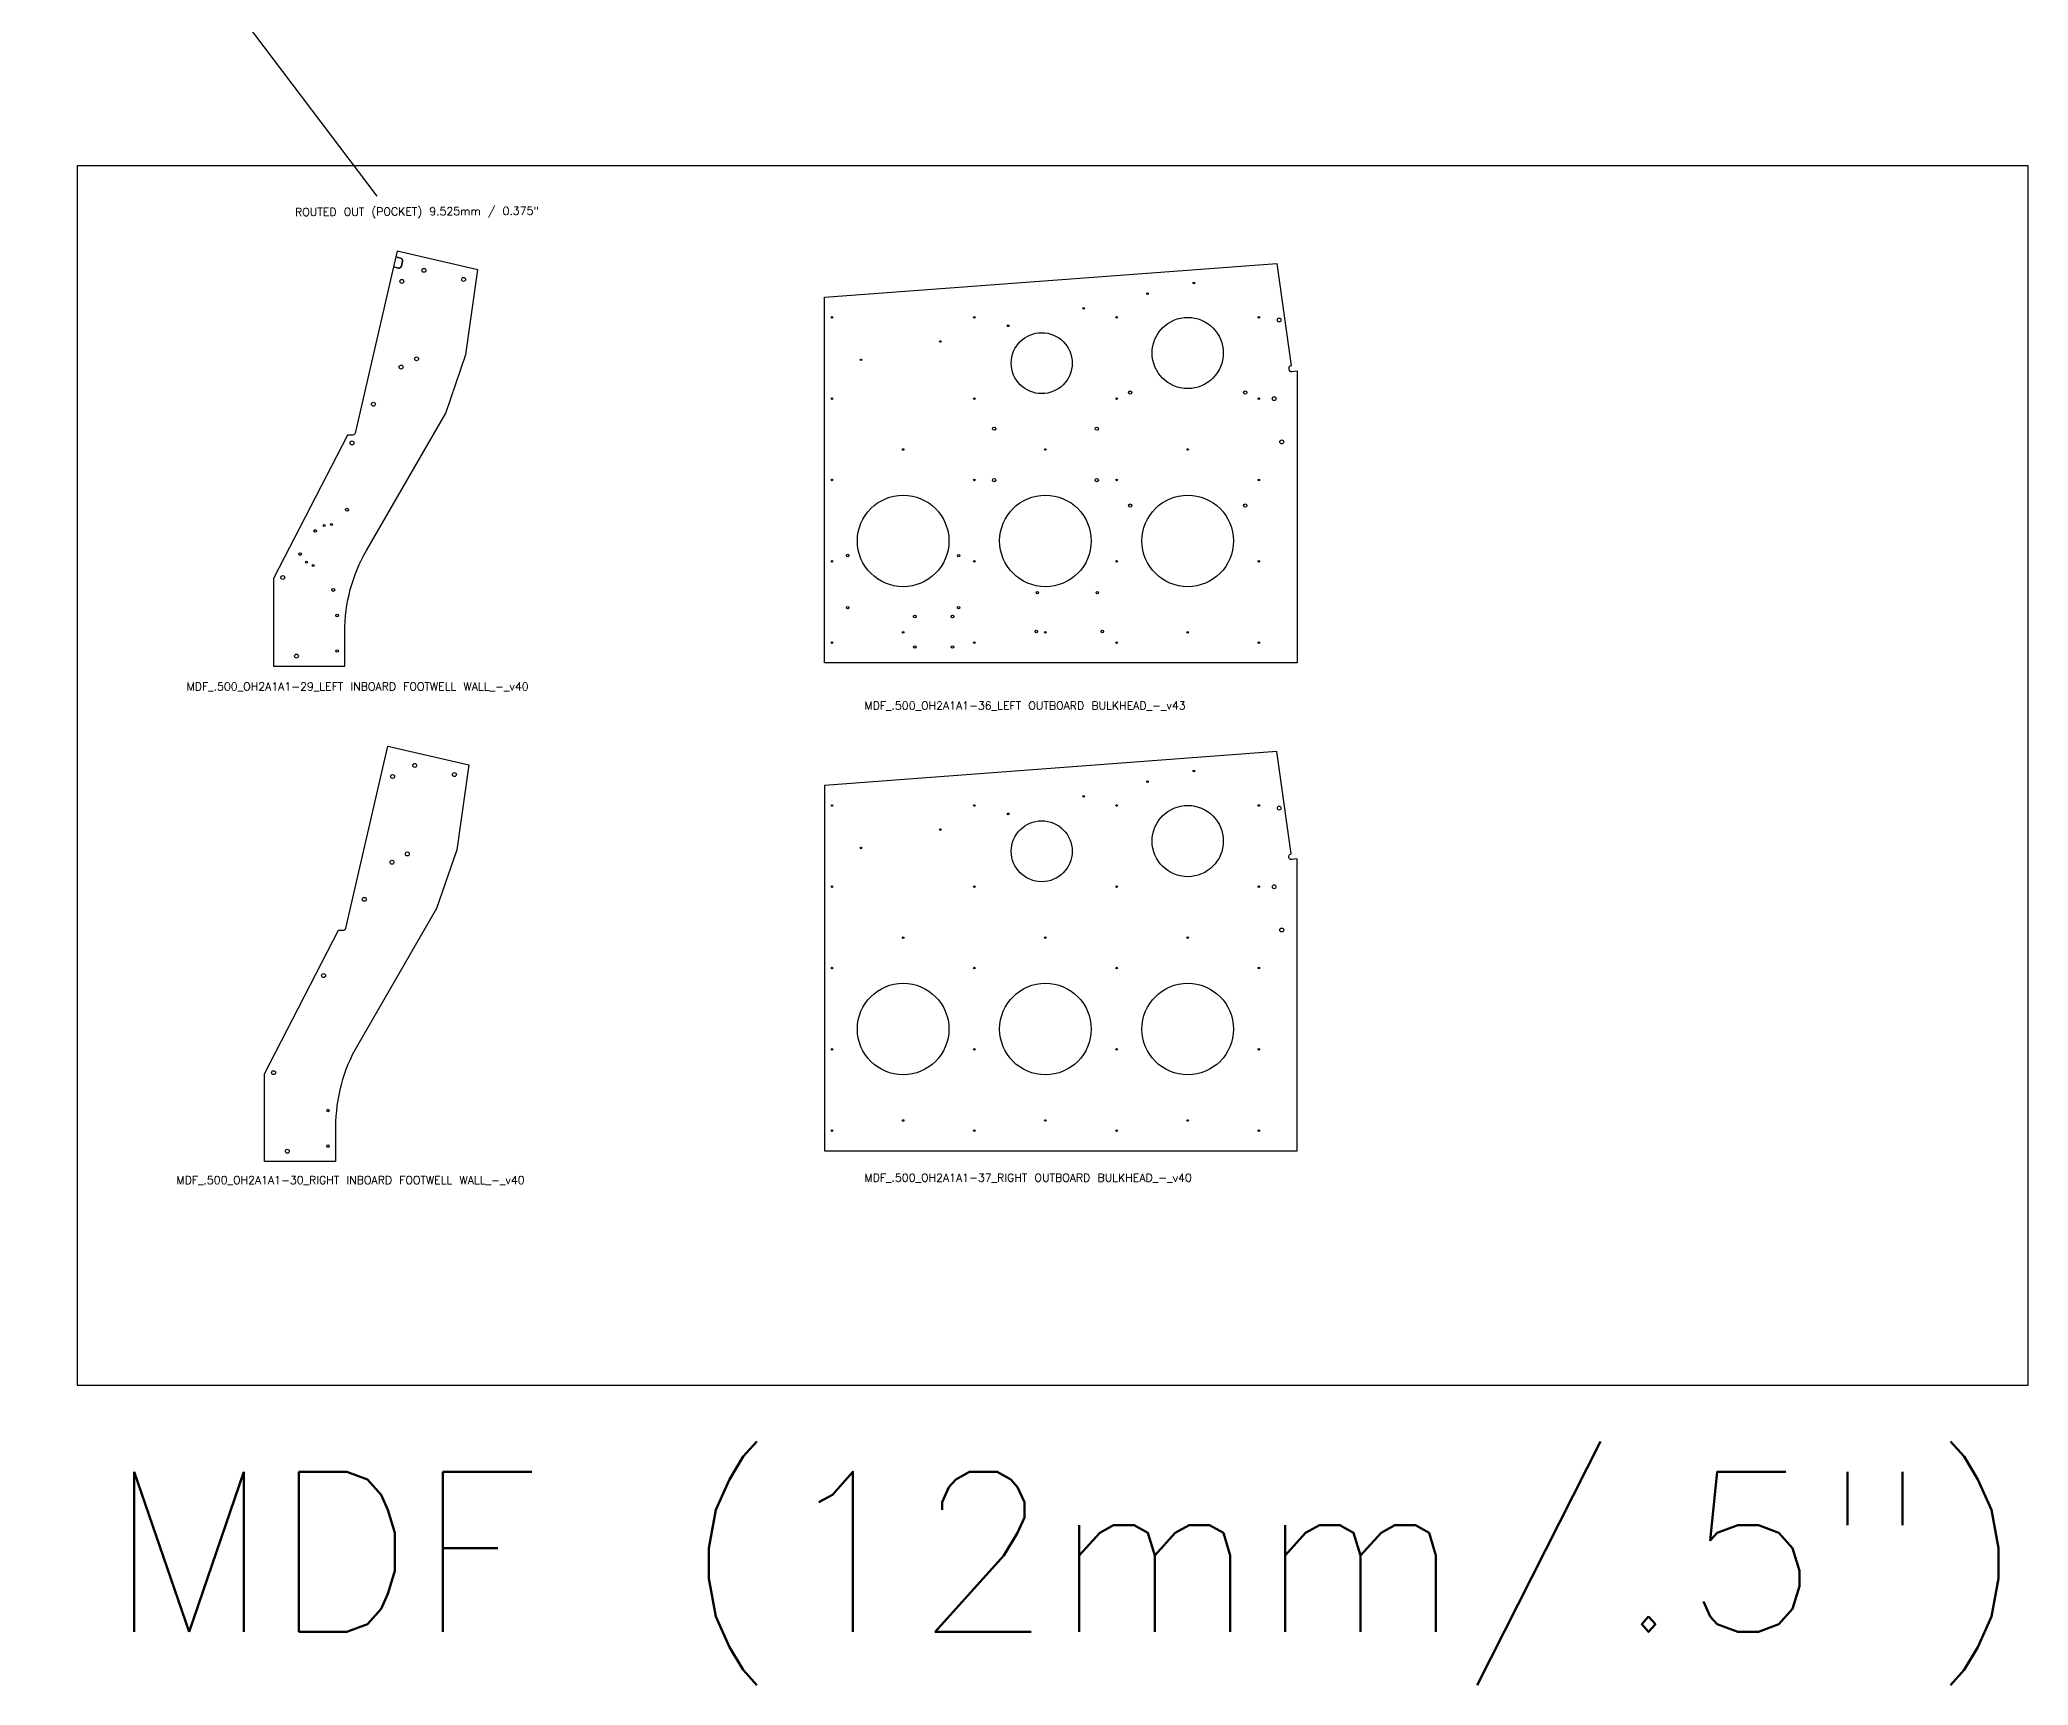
# Model space of a CAD drawing. Header units: millimetres. Extents: x 8001 to 31110, y 191 to 17125.
# Drawn here: x 20848 to 23333, y 199 to 2255 of the extents above; entities that cross this region are included whole.
import ezdxf

# ---------------------------------------------------------------- set-up
doc = ezdxf.new("R2010")
doc.units = ezdxf.units.MM
doc.styles.get("Standard").update_dxf_attribs({"font": 'txt.shx'})

msp = doc.modelspace()

# ---------------------------------------------------------------- linework, layer by layer
at = {"color": 3}
msp.add_line((21270, 2060), (19660, 4190), dxfattribs=at)
msp.add_line((21293.3, 1984), (21290.4, 1971.7))
at = {"color": 2}
for p, q in [((21290.4, 1971.7), (21296.6, 1970.2)), ((21299.4, 1982.6), (21293.3, 1984)), ((21300.4, 1972.6), (21301.8, 1978.8))]:
    msp.add_line(p, q, dxfattribs=at)
at = {"color": 0, "linetype": 'ByBlock', "lineweight": -2}
msp.add_lwpolyline([(23333.4, 573.9), (23333.4, 2097.9), (20895, 2097.9), (20895, 573.9)], close=True, dxfattribs=at)
for points in [[(21296.6, 1970.2), (21290.4, 1971.7), (21242.4, 1763.9, -0.349216), (21239.3, 1761.4), (21233.1, 1761.4), (21140.7, 1582.1), (21140.7, 1472.5), (21229.6, 1472.5), (21229.6, 1515.7, -0.131652), (21256.8, 1617.3), (21355.8, 1788.8), (21381, 1862.1), (21395.9, 1968.1), (21295, 1991.4), (21293.3, 1984), (21299.4, 1982.6, -0.414214), (21301.8, 1978.8), (21300.4, 1972.6, -0.414214)], [(22412.3, 1847.9, 1), (22413.3, 1840.8), (22419.6, 1841.7), (22419.6, 1476.7), (21829, 1476.7), (21829, 1933.6), (22394.3, 1976)], [(21129.2, 963.3), (21221.6, 1142.6), (21227.9, 1142.6, 0.349216), (21231, 1145.1), (21283.5, 1372.5), (21384.5, 1349.2), (21369.6, 1243.2), (21344.3, 1169.9), (21245.3, 998.5, 0.131652), (21218.1, 896.9), (21218.1, 853.7), (21129.2, 853.7)], [(22413.3, 1230.8, -1), (22412.3, 1237.9), (22394.3, 1366), (21829, 1323.6), (21829, 866.7), (22419.6, 866.7), (22419.6, 1231.7)]]:
    msp.add_lwpolyline(points, format="xyb", close=True)
for centre, radius in [((21328.5, 1967.3), 2.46), ((21300.9, 1953.5), 2.46), ((21378, 1955.9), 2.46), ((22232.7, 1938.2), 0.992), ((22290.7, 1951.6), 0.992), ((22153.1, 1919.8), 0.992), ((21838.5, 1908.5), 0.992), ((22016.3, 1908.5), 0.992), ((22058.6, 1898), 0.992), ((22100.6, 1851.3), 38.1), ((22194.1, 1908.5), 0.992), ((22283, 1864), 44.5), ((22371.9, 1908.5), 0.992), ((22397.3, 1905.2), 2.46), ((21973.8, 1878.4), 0.992), ((21300, 1846.4), 2.46), ((21319.3, 1856.7), 2.46), ((21874.7, 1855.5), 0.992), ((22211.1, 1814.5), 2.03), ((22354.9, 1814.5), 2.03), ((21265.4, 1800), 2.46), ((21838.5, 1806.9), 0.992), ((22016.3, 1806.9), 0.992), ((22194.1, 1806.9), 0.992), ((22371.9, 1806.9), 0.992), ((22391, 1806.9), 2.41), ((22041.1, 1769.4), 2.03), ((22169.4, 1769.4), 2.03), ((21238.7, 1751.6), 2.46), ((21927.4, 1743.4), 0.992), ((22105.2, 1743.4), 0.992), ((22283, 1743.4), 0.992), ((22400.5, 1752.9), 2.41), ((21838.5, 1705.3), 0.992), ((22016.3, 1705.3), 0.992), ((22041.1, 1705.2), 2.03), ((22169.4, 1705.2), 2.03), ((22194.1, 1705.3), 0.992), ((22371.9, 1705.3), 0.992), ((21232.4, 1668.1), 1.9), ((21927.4, 1629.1), 57.2), ((22105.2, 1629.1), 57.2), ((22211.1, 1673.3), 2.03), ((22283, 1629.1), 57.2), ((22354.9, 1673.3), 2.03), ((21192.7, 1641.6), 1.63), ((21203.7, 1648.5), 1.22), ((21213, 1649.8), 1.22), ((21173.8, 1612.7), 1.63), ((21181.8, 1602.5), 1.22), ((21190.1, 1598.3), 1.22), ((21838.5, 1603.7), 0.992), ((21858.2, 1610.9), 1.52), ((21996.7, 1610.8), 1.52), ((22016.3, 1603.7), 0.992), ((22194.1, 1603.7), 0.992), ((22371.9, 1603.7), 0.992), ((21152.1, 1583.4), 2.46), ((21215.2, 1567.9), 1.9), ((22095.1, 1564.4), 1.6), ((22170, 1564.4), 1.6), ((21858.1, 1545.6), 1.53), ((21996.6, 1545.7), 1.53), ((21220.1, 1536), 1.59), ((21942, 1534.6), 1.6), ((21989, 1534.6), 1.6), ((22093.8, 1515.9), 1.6), ((22176.3, 1515.9), 1.61), ((21220.1, 1491.6), 1.59), ((21838.5, 1502.1), 0.992), ((21927.4, 1514.8), 0.992), ((21942, 1496.6), 1.6), ((21989, 1496.6), 1.6), ((22016.3, 1502.1), 0.992), ((22105.2, 1514.8), 0.992), ((22194.1, 1502.1), 0.992), ((22283, 1514.8), 0.992), ((22371.9, 1502.1), 0.992), ((21169.3, 1485.2), 2.46), ((21317.1, 1348.5, 0), 2.46), ((22290.7, 1341.6), 0.992), ((21289.4, 1334.7), 2.46), ((21366.6, 1337.1, 0), 2.46), ((22232.7, 1328.2), 0.992), ((21838.5, 1298.5), 0.992), ((22016.3, 1298.5), 0.992), ((22153.1, 1309.8), 0.992), ((22194.1, 1298.5), 0.992), ((22283, 1254), 44.5), ((22371.9, 1298.5), 0.992), ((22397.3, 1295.2), 2.46), ((21973.8, 1268.4), 0.992), ((22058.6, 1288), 0.992), ((22100.6, 1241.3), 38.1), ((21874.7, 1245.5), 0.992), ((21288.6, 1227.6), 2.46), ((21307.8, 1237.9), 2.46), ((21838.5, 1196.9), 0.992), ((22016.3, 1196.9), 0.992), ((22194.1, 1196.9), 0.992), ((22371.9, 1196.9), 0.992), ((22391, 1196.9), 2.41), ((21254, 1181.2), 2.46), ((22400.5, 1142.9), 2.41), ((21927.4, 1133.4), 0.992), ((22105.2, 1133.4), 0.992), ((22283, 1133.4), 0.992), ((21838.5, 1095.3), 0.992), ((22016.3, 1095.3), 0.992), ((22194.1, 1095.3), 0.992), ((22371.9, 1095.3), 0.992), ((21203.1, 1085.9), 2.46), ((21927.4, 1019.1), 57.2), ((22105.2, 1019.1), 57.2), ((22283, 1019.1), 57.2), ((21838.5, 993.7), 0.992), ((22016.3, 993.7), 0.992), ((22194.1, 993.7), 0.992), ((22371.9, 993.7), 0.992), ((21140.6, 964.6), 2.46), ((21208.6, 917.2), 1.59), ((21927.4, 904.8), 0.992), ((22105.2, 904.8), 0.992), ((22283, 904.8), 0.992), ((21208.6, 872.7), 1.59), ((21838.5, 892.1), 0.992), ((22016.3, 892.1), 0.992), ((22194.1, 892.1), 0.992), ((22371.9, 892.1), 0.992), ((21157.8, 866.4), 2.46)]:
    msp.add_circle(centre, radius)
at = {"color": 2}
for centre, start, end in [((21297.3, 1973.3), 257, 347), ((21298.7, 1979.5), 347, 77)]:
    msp.add_arc(centre, 3.17, start, end, dxfattribs=at)

# ---------------------------------------------------------------- texts
at = {"color": 2, "linetype": 'Continuous'}
msp.add_text('ROUTED OUT (POCKET) 9.525mm / 0.375"', height=10, rotation=0.3293, dxfattribs=at).set_placement((21167.5, 2035.1))
for s, height, p in [('MDF_.500_OH2A1A1-29_LEFT INBOARD FOOTWELL WALL_-_v40', 10, (21031.9, 1442.2)), ('MDF_.500_OH2A1A1-36_LEFT OUTBOARD BULKHEAD_-_v43', 10, (21879, 1418.3)), ('MDF_.500_OH2A1A1-30_RIGHT INBOARD FOOTWELL WALL_-_v40', 10, (21019.2, 825.3)), ('MDF_.500_OH2A1A1-37_RIGHT OUTBOARD BULKHEAD_-_v40', 10, (21879, 828.3)), ('MDF (12mm/.5")', 200, (20932.1, 265.7))]:
    msp.add_text(s, height=height).set_placement(p)

doc.saveas('drawing.dxf')
